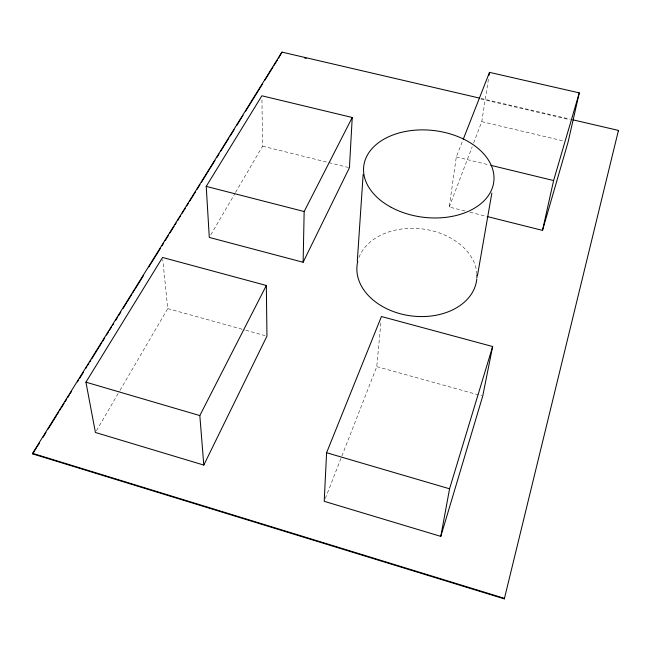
<?xml version="1.0" encoding="UTF-8"?>
<svg xmlns="http://www.w3.org/2000/svg" width="651" height="651" viewBox="0 0 651 651"><rect width="100%" height="100%" fill="white"/><g stroke="black" fill="none" stroke-linecap="round" stroke-linejoin="round"><path stroke-width="0.49" stroke-dasharray="3.25 2.44" d="M341.889 456.017L376.774 366.635L381.063 320.536M465.009 210.981L449.247 207.034L456.302 156.956L462.926 140.071M473.619 143.065L481.773 121.656L488.421 79.259M449.247 207.034L472.203 146.792M325.321 498.479L341.523 456.961M96.446 430.718L119.515 391.202M120.028 390.323L167.746 308.59L162.75 259.48M210.81 234.832L235.044 193.331M235.548 192.46L262.581 146.158L261.93 98.806M480.975 98.431L570.349 119.231M480.886 99.009L568.567 119.426M481.773 121.656L564.14 141.112M456.302 156.956L488.828 164.841M262.581 146.158L348.448 167.47M469.932 212.218L486.679 216.409M167.746 308.59L244.841 329.992M245.801 330.26L265.022 335.599M376.774 366.635L481.764 395.784M358.961 257.503A60.258 43.837 7.1 0 1 423.329 229.071A60.258 43.837 7.1 0 1 476.849 273.656"/><path stroke-width="0.98" d="M479.372 98.057L281.948 52.113L278.612 58.069M303.122 262.263L304.155 211.526L352.24 117.489L261.889 95.787L206.221 186.389L209.296 237.428L303.122 262.263L349.424 167.714L352.24 117.489M326.59 452.738L324.214 501.311L440.792 536.383L482.733 396.06L492.644 346.527L381.437 316.524L326.59 452.738L449.564 488.795L440.792 536.383M357.301 261.116L363.144 174.468M489.039 75.321L489.503 72.359L579.276 92.873L568.087 142.048L542.503 230.381L487.664 216.653M477.443 275.747L491.847 193.095M542.503 230.381L553.602 180.547L579.276 92.873M281.948 52.113L32.55 453.332L32.705 453.918L504.33 598.887L618.45 130.42L572.815 119.8M618.295 130.997L618.45 130.42M504.33 598.887L504.476 598.35L32.55 453.332M449.564 488.795L492.644 346.527M463.3 139.135L489.503 72.359M203.804 465.083L266.951 336.136L266.34 285.472L162.547 257.47L85.932 382.178L95.42 432.476L203.804 465.083L199.824 415.566L266.34 285.472M32.705 453.918L36.733 447.424M37.18 446.708L39.394 443.136M42.925 437.464L43.804 436.048M44.235 435.34L45.985 432.533M48.158 429.033L50.322 425.551M50.754 424.859L52.471 422.092M53.008 421.23L56.735 415.224M57.264 414.37L58.85 411.814M59.908 410.122L60.958 408.429M61.487 407.583L64.099 403.376M65.141 401.7L66.695 399.193M67.728 397.533L69.275 395.043M70.3 393.391L71.325 391.739M77.42 381.934L78.421 380.314M79.43 378.695L83.418 372.274M85.891 368.295L86.876 366.708M87.852 365.13L88.837 363.551M89.814 361.98L90.79 360.41M91.758 358.847L93.215 356.504M93.695 355.723L95.144 353.395M95.624 352.622L96.584 351.076M97.064 350.303L98.496 347.992M98.976 347.227L100.4 344.932M100.881 344.167L101.825 342.646M102.768 341.116L104.656 338.089M106.528 335.07L108.391 332.067M109.319 330.578L110.247 329.08M110.711 328.34L111.63 326.851M112.558 325.37L113.477 323.889M115.764 320.211L117.579 317.281M118.49 315.825L120.744 312.187M122.99 308.574L126.546 302.845M126.994 302.137L131.827 294.35M132.698 292.942L133.569 291.542M134 290.842L134.871 289.451M135.302 288.751L137.027 285.968M137.459 285.284L138.321 283.901M138.753 283.209L142.162 277.717M142.585 277.033L143.432 275.666M148.892 266.877L150.552 264.208M150.967 263.541L153.856 258.886M154.263 258.227L155.084 256.909M155.499 256.25L157.127 253.621M157.534 252.97L158.348 251.66M158.754 251.001L160.374 248.405M161.977 245.809L163.58 243.23M165.175 240.658L166.77 238.103M167.291 237.257L168.349 235.556M169.919 233.025L174.086 226.328M175.119 224.66L176.144 223.008M177.69 220.526L178.708 218.882M179.22 218.061L180.742 215.603M182.264 213.162L183.777 210.729M184.274 209.915L185.283 208.304M186.78 205.887L188.269 203.486M189.758 201.094L192.216 197.139M192.704 196.35L193.689 194.771M194.177 193.99L195.634 191.638M197.09 189.295L198.05 187.74M198.539 186.967L199.979 184.648M201.411 182.337L205.203 176.226M205.675 175.469L206.619 173.955M207.091 173.199L208.491 170.936M208.955 170.188L209.891 168.682M210.354 167.942L214.968 160.512M216.791 157.575L219.061 153.921M220.868 151.016L222.211 148.851M222.658 148.127L223.553 146.695M224.001 145.979L228.859 138.15M230.177 136.035L234.083 129.744M236.663 125.594L240.488 119.426M240.911 118.751L241.757 117.392M242.18 116.716L243.018 115.365M245.525 111.329L248.837 105.999M249.243 105.34L255.347 95.51M255.753 94.859L262.516 83.971M264.867 80.187L267.203 76.427M267.594 75.801L268.367 74.556M268.749 73.937L271.817 68.998M272.199 68.388L272.964 67.159M274.095 65.328L277.489 59.876M304.635 57.98L306.157 58.338M490.797 165.321L553.602 180.547M206.221 186.389L304.155 211.526M85.932 382.178L199.824 415.566M476.76 279.198A60.258 43.837 7.1 0 1 409.43 315.662A60.258 43.837 7.1 0 1 357.757 261.385M476.914 274.795A60.258 43.837 7.1 0 1 476.849 278.14M391.178 207.319A65.482 43.674 6.7 0 0 493.743 182.077A65.482 43.674 6.7 0 0 401.398 132.356A65.482 43.674 6.7 0 0 391.178 207.319"/></g></svg>
